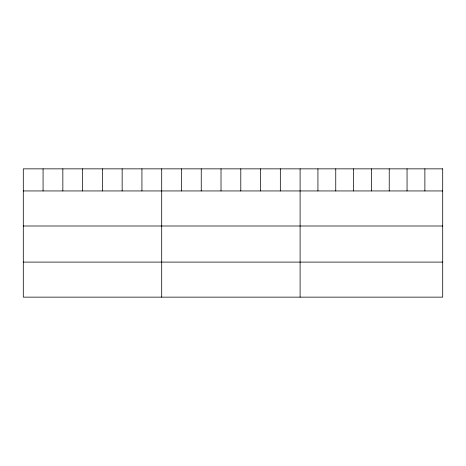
<?xml version="1.0" encoding="UTF-8"?>
<svg xmlns="http://www.w3.org/2000/svg" width="466" height="466" viewBox="0 0 466 466"><rect width="100%" height="100%" fill="white"/><g stroke="black" fill="none" stroke-linecap="round" stroke-linejoin="round"><path stroke-width="0.7" d="M23.3 190.944L442.7 190.944M23.3 225.993L442.7 225.993M23.3 262.096L442.7 262.096M424.875 168.855L424.875 190.944M407.051 168.855L407.051 190.944M389.227 168.855L389.227 190.944M371.402 168.855L371.402 190.944M353.577 168.855L353.577 190.944M335.753 168.855L335.753 190.944M317.928 168.855L317.928 190.944M300.104 168.855L300.104 297.145M280.334 168.855L280.334 190.944M260.558 168.855L260.558 190.944M240.788 168.855L240.788 190.944M221.018 168.855L221.018 190.944M201.248 168.855L201.248 190.944M181.472 168.855L181.472 190.944M161.702 168.855L161.702 297.145M141.932 168.855L141.932 190.944M122.156 168.855L122.156 190.944M102.386 168.855L102.386 190.944M82.616 168.855L82.616 190.944M62.846 168.855L62.846 190.944M43.07 168.855L43.07 190.944M442.7 168.855L23.3 168.855L23.3 297.145L442.7 297.145L442.7 168.855"/></g></svg>
